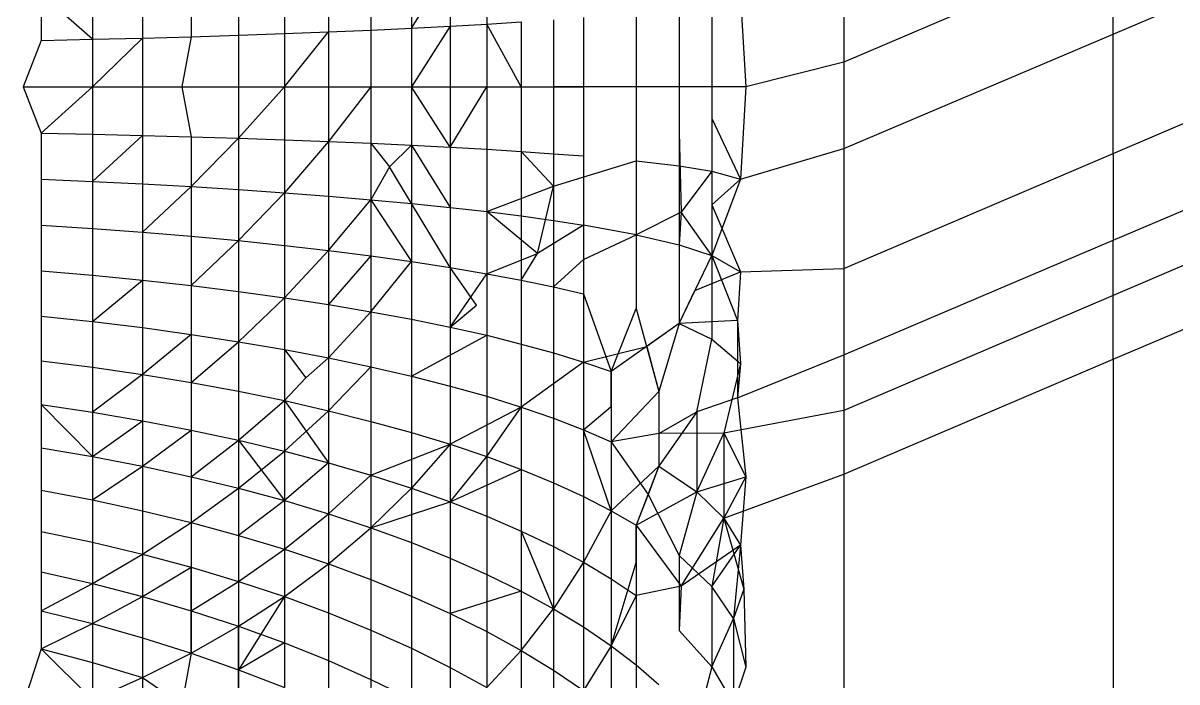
# Model space of a CAD drawing. Header units: inches. Extents: x 17 to 4615, y 5 to 3256.
# Drawn here: x 1650.593 to 1651.604, y 2589.631 to 2590.208 of the extents above; entities that cross this region are included whole.
import ezdxf

# ---------------------------------------------------------------- set-up
doc = ezdxf.new("R2010")
doc.units = ezdxf.units.IN
doc.header["$MEASUREMENT"] = 0

msp = doc.modelspace()

# ---------------------------------------------------------------- linework, layer by layer
for p, q in [((1651.5483, 2590.2746), (1651.3124, 2590.1739)), ((1651.5483, 2590.1984), (1651.5483, 2590.2746)), ((1650.9996, 2590.2617), (1650.9996, 2590.2071)), ((1650.8981, 2590.2512), (1650.8981, 2590.2018)), ((1650.9337, 2590.2035), (1650.9675, 2590.258)), ((1650.9337, 2590.2546), (1650.9337, 2590.2035)), ((1650.9675, 2590.258), (1650.9675, 2590.2052)), ((1651.3124, 2590.2522), (1651.3124, 2590.1739)), ((1650.7821, 2590.2423), (1650.7821, 2590.1974)), ((1650.8222, 2590.2451), (1650.8222, 2590.1988)), ((1650.8609, 2590.2481), (1650.8609, 2590.2003)), ((1650.6092, 2590.2333), (1650.6092, 2590.1928)), ((1650.6541, 2590.1938), (1650.6092, 2590.2333)), ((1650.6541, 2590.2352), (1650.6541, 2590.1938)), ((1650.6979, 2590.2374), (1650.6979, 2590.1949)), ((1650.7406, 2590.2398), (1650.7406, 2590.1961)), ((1651.2217, 2590.2334), (1651.2265, 2590.1523)), ((1651.5483, 2590.1984), (1651.6324, 2590.2342)), ((1651.1681, 2590.2217), (1651.1681, 2590.1523)), ((1651.1966, 2590.2263), (1651.1966, 2590.1523)), ((1651.058, 2590.2109), (1651.058, 2590.1523)), ((1651.0843, 2590.213), (1651.0843, 2590.1523)), ((1651.1305, 2590.2172), (1651.1305, 2590.1523)), ((1650.8222, 2590.1988), (1650.8609, 2590.2003)), ((1650.8222, 2590.1523), (1650.8609, 2590.2003)), ((1650.8609, 2590.2003), (1650.8981, 2590.2018)), ((1650.8609, 2590.2003), (1650.8609, 2590.1523)), ((1650.8981, 2590.2018), (1650.9337, 2590.2035)), ((1650.8981, 2590.2018), (1650.8981, 2590.1523)), ((1650.9337, 2590.2035), (1650.9675, 2590.2052)), ((1650.9675, 2590.2052), (1650.9337, 2590.1523)), ((1650.9337, 2590.2035), (1650.9337, 2590.1523)), ((1650.9675, 2590.2052), (1650.9996, 2590.2071)), ((1650.9675, 2590.2052), (1650.9675, 2590.1523)), ((1650.9996, 2590.2071), (1651.0298, 2590.209)), ((1650.9996, 2590.2071), (1650.9996, 2590.1523)), ((1651.0298, 2590.1523), (1650.9996, 2590.2071)), ((1651.0298, 2590.209), (1651.0298, 2590.1523)), ((1650.6092, 2590.1928), (1650.5933, 2590.1523)), ((1650.6092, 2590.1928), (1650.6541, 2590.1938)), ((1650.6541, 2590.1938), (1650.6979, 2590.1949)), ((1650.6541, 2590.1523), (1650.6979, 2590.1949)), ((1650.6541, 2590.1938), (1650.6541, 2590.1523)), ((1650.6979, 2590.1949), (1650.7406, 2590.1961)), ((1650.6979, 2590.1949), (1650.6979, 2590.1523)), ((1650.7406, 2590.1961), (1650.7324, 2590.1523)), ((1650.7406, 2590.1961), (1650.7821, 2590.1974)), ((1650.7821, 2590.1974), (1650.8222, 2590.1988)), ((1650.7821, 2590.1974), (1650.7821, 2590.1523)), ((1650.8222, 2590.1988), (1650.8222, 2590.1523)), ((1651.3124, 2590.0981), (1651.5483, 2590.1984)), ((1651.5483, 2590.0939), (1651.5483, 2590.1984)), ((1651.3124, 2590.1739), (1651.2265, 2590.1523)), ((1651.3124, 2590.1739), (1651.3124, 2590.0981)), ((1650.5933, 2590.1523), (1650.6092, 2590.1118)), ((1650.5933, 2590.1523), (1650.6541, 2590.1523)), ((1650.6541, 2590.1523), (1650.6092, 2590.1118)), ((1650.6541, 2590.1523), (1650.6541, 2590.1108)), ((1650.6541, 2590.1523), (1650.6979, 2590.1523)), ((1650.6979, 2590.1523), (1650.6979, 2590.1097)), ((1650.6979, 2590.1523), (1650.7324, 2590.1523)), ((1650.7324, 2590.1523), (1650.7406, 2590.1085)), ((1650.7324, 2590.1523), (1650.7821, 2590.1523)), ((1650.7821, 2590.1523), (1650.7821, 2590.1072)), ((1650.7821, 2590.1523), (1650.8222, 2590.1523)), ((1650.7821, 2590.1072), (1650.8222, 2590.1523)), ((1650.8222, 2590.1523), (1650.8222, 2590.1059)), ((1650.8222, 2590.1523), (1650.8609, 2590.1523)), ((1650.8609, 2590.1523), (1650.8609, 2590.1044)), ((1650.8609, 2590.1523), (1650.8981, 2590.1523)), ((1650.8981, 2590.1523), (1650.8609, 2590.1044)), ((1650.8981, 2590.1523), (1650.8981, 2590.1028)), ((1650.8981, 2590.1523), (1650.9337, 2590.1523)), ((1650.9337, 2590.1523), (1650.9337, 2590.1011)), ((1650.9337, 2590.1523), (1650.9675, 2590.1523)), ((1650.9675, 2590.0994), (1650.9337, 2590.1523)), ((1650.9675, 2590.1523), (1650.9675, 2590.0994)), ((1650.9675, 2590.1523), (1650.9996, 2590.1523)), ((1650.9675, 2590.0994), (1650.9996, 2590.1523)), ((1650.9996, 2590.1523), (1650.9996, 2590.0976)), ((1650.9996, 2590.1523), (1651.0298, 2590.1523)), ((1651.0298, 2590.1523), (1651.0298, 2590.0957)), ((1651.0298, 2590.1523), (1651.058, 2590.1523)), ((1651.058, 2590.1523), (1651.058, 2590.0937)), ((1651.058, 2590.1523), (1651.0843, 2590.1523)), ((1651.1305, 2590.1523), (1651.058, 2590.1523)), ((1651.0843, 2590.1523), (1651.0843, 2590.0917)), ((1651.1305, 2590.1523), (1651.0843, 2590.1523)), ((1651.1305, 2590.1523), (1651.1305, 2590.0874)), ((1651.1681, 2590.1523), (1651.1305, 2590.1523)), ((1651.1681, 2590.1523), (1651.1681, 2590.083)), ((1651.1966, 2590.1523), (1651.1681, 2590.1523)), ((1651.1681, 2590.1523), (1651.1681, 2590.1124)), ((1651.2265, 2590.1523), (1651.1681, 2590.1523)), ((1651.1966, 2590.1523), (1651.1966, 2590.0784)), ((1651.1966, 2590.1523), (1651.1966, 2590.1245)), ((1651.2265, 2590.1523), (1651.2217, 2590.0713)), ((1651.5483, 2590.0939), (1651.6324, 2590.1298)), ((1651.1966, 2590.1245), (1651.2217, 2590.0713)), ((1650.6092, 2590.1118), (1650.6092, 2590.0714)), ((1650.6092, 2590.1118), (1650.6541, 2590.1108)), ((1650.6541, 2590.1108), (1650.6541, 2590.0694)), ((1650.6541, 2590.1108), (1650.6979, 2590.1097)), ((1650.6979, 2590.1097), (1650.6541, 2590.0694)), ((1650.6979, 2590.1097), (1650.6979, 2590.0672)), ((1650.6979, 2590.1097), (1650.7406, 2590.1085)), ((1651.1681, 2590.1124), (1651.1697, 2590.0424)), ((1650.7406, 2590.1085), (1650.7406, 2590.0649)), ((1650.7406, 2590.1085), (1650.7821, 2590.1072)), ((1650.7406, 2590.0649), (1650.7821, 2590.1072)), ((1650.7821, 2590.1072), (1650.7821, 2590.0623)), ((1650.7821, 2590.1072), (1650.8222, 2590.1059)), ((1650.8222, 2590.1059), (1650.8222, 2590.0595)), ((1650.8222, 2590.1059), (1650.8609, 2590.1044)), ((1650.8609, 2590.1044), (1650.8222, 2590.0595)), ((1650.8609, 2590.1044), (1650.8609, 2590.0566)), ((1650.8609, 2590.1044), (1650.8981, 2590.1028)), ((1650.8981, 2590.1028), (1650.8981, 2590.0534)), ((1650.8981, 2590.1028), (1650.9337, 2590.1011)), ((1650.8981, 2590.1028), (1650.9144, 2590.0821)), ((1650.9337, 2590.1011), (1650.9144, 2590.0821)), ((1650.9337, 2590.1011), (1650.9337, 2590.0501)), ((1650.9337, 2590.1011), (1650.9675, 2590.0994)), ((1650.9337, 2590.1011), (1650.9675, 2590.0466)), ((1650.9675, 2590.0994), (1650.9675, 2590.0466)), ((1650.9675, 2590.0994), (1650.9996, 2590.0976)), ((1650.9996, 2590.0976), (1650.9996, 2590.043)), ((1650.9996, 2590.0976), (1651.0298, 2590.0957)), ((1651.0298, 2590.0957), (1651.0298, 2590.0392)), ((1651.0298, 2590.0957), (1651.058, 2590.0937)), ((1651.058, 2590.0654), (1651.0298, 2590.0957)), ((1651.058, 2590.0937), (1651.058, 2590.0353)), ((1651.058, 2590.0937), (1651.0843, 2590.0917)), ((1651.0843, 2590.0917), (1651.0843, 2590.0312)), ((1651.2217, 2590.0713), (1651.3124, 2590.0981)), ((1651.3124, 2590.0981), (1651.3124, 2589.9933)), ((1651.3124, 2589.9933), (1651.5483, 2590.0939)), ((1651.5483, 2590.0939), (1651.5483, 2590.018)), ((1650.9144, 2590.0821), (1650.8981, 2590.0534)), ((1650.9337, 2590.0501), (1650.9144, 2590.0821)), ((1651.058, 2590.0654), (1651.1305, 2590.0874)), ((1651.1305, 2590.0874), (1651.1305, 2590.0227)), ((1651.1305, 2590.0874), (1651.1681, 2590.083)), ((1651.1681, 2590.083), (1651.1681, 2590.0138)), ((1651.1681, 2590.083), (1651.1966, 2590.0784)), ((1650.6092, 2590.0714), (1650.6092, 2590.0311)), ((1650.6092, 2590.0714), (1650.6541, 2590.0694)), ((1650.6541, 2590.0694), (1650.6541, 2590.0282)), ((1650.6541, 2590.0694), (1650.6979, 2590.0672)), ((1651.1966, 2590.0784), (1651.1697, 2590.0424)), ((1651.1966, 2590.0784), (1651.1966, 2590.0046)), ((1651.1966, 2590.0784), (1651.2217, 2590.0713)), ((1651.2217, 2590.0713), (1651.1966, 2590.0046)), ((1651.2217, 2590.0713), (1651.1966, 2590.0488)), ((1650.6979, 2590.0672), (1650.6979, 2590.0249)), ((1650.6979, 2590.0672), (1650.7406, 2590.0649)), ((1650.6979, 2590.0249), (1650.7406, 2590.0649)), ((1650.7406, 2590.0649), (1650.7406, 2590.0214)), ((1650.7406, 2590.0649), (1650.7821, 2590.0623)), ((1650.7821, 2590.0623), (1650.7821, 2590.0176)), ((1650.7821, 2590.0623), (1650.8222, 2590.0595)), ((1650.8222, 2590.0595), (1650.7821, 2590.0176)), ((1650.8222, 2590.0595), (1650.8222, 2590.0134)), ((1650.8222, 2590.0595), (1650.8609, 2590.0566)), ((1650.9996, 2590.043), (1651.058, 2590.0654)), ((1651.044, 2590.0062), (1651.058, 2590.0654)), ((1650.8609, 2590.0566), (1650.8609, 2590.009)), ((1650.8609, 2590.0566), (1650.8981, 2590.0534)), ((1650.8609, 2590.009), (1650.8981, 2590.0534)), ((1650.8981, 2590.0534), (1650.8981, 2590.0042)), ((1650.8981, 2590.0534), (1650.9337, 2590.0501)), ((1650.8981, 2590.0534), (1650.9337, 2589.9993)), ((1650.9337, 2590.0501), (1650.9337, 2589.9993)), ((1650.9337, 2590.0501), (1650.9675, 2590.0466)), ((1650.9675, 2589.9941), (1650.9337, 2590.0501)), ((1651.1966, 2590.0488), (1651.2217, 2589.9904)), ((1651.5483, 2590.018), (1651.6324, 2590.0538)), ((1650.9675, 2590.0466), (1650.9675, 2589.9941)), ((1650.9675, 2590.0466), (1650.9996, 2590.043)), ((1650.9996, 2590.043), (1650.9996, 2589.9886)), ((1650.9996, 2590.043), (1651.0298, 2590.0392)), ((1651.044, 2590.0062), (1650.9996, 2590.043)), ((1651.0298, 2590.0392), (1651.0298, 2589.9829)), ((1651.0298, 2590.0392), (1651.058, 2590.0353)), ((1651.1697, 2590.0424), (1651.1305, 2590.0227)), ((1651.1697, 2590.0424), (1651.1681, 2590.0138)), ((1651.1966, 2590.0046), (1651.1697, 2590.0424)), ((1650.6092, 2590.0311), (1650.6092, 2589.9912)), ((1650.6092, 2590.0311), (1650.6541, 2590.0282)), ((1650.6541, 2590.0282), (1650.6541, 2589.9873)), ((1650.6541, 2590.0282), (1650.6979, 2590.0249)), ((1651.0843, 2590.0312), (1651.044, 2590.0062)), ((1651.058, 2590.0353), (1651.058, 2589.9771)), ((1651.058, 2590.0353), (1651.0843, 2590.0312)), ((1651.0843, 2590.0312), (1651.0843, 2589.971)), ((1651.1305, 2590.0227), (1651.0843, 2590.0312)), ((1650.6979, 2590.0249), (1650.6979, 2589.983)), ((1650.6979, 2590.0249), (1650.7406, 2590.0214)), ((1650.7406, 2590.0214), (1650.7406, 2589.9782)), ((1650.7406, 2590.0214), (1650.7821, 2590.0176)), ((1651.0843, 2590.0011), (1651.1305, 2590.0227)), ((1651.1305, 2590.0227), (1651.1305, 2589.9583)), ((1651.1305, 2590.0227), (1651.1681, 2590.0138)), ((1650.7821, 2590.0176), (1650.7406, 2589.9782)), ((1650.7821, 2590.0176), (1650.7821, 2589.9731)), ((1650.7821, 2590.0176), (1650.8222, 2590.0134)), ((1650.8222, 2590.0134), (1650.8222, 2589.9676)), ((1650.8222, 2590.0134), (1650.8609, 2590.009)), ((1650.8222, 2589.9676), (1650.8609, 2590.009)), ((1650.8609, 2590.009), (1650.8609, 2589.9617)), ((1650.8609, 2590.009), (1650.8981, 2590.0042)), ((1651.1681, 2590.0138), (1651.1681, 2589.945)), ((1651.1681, 2590.0138), (1651.1966, 2590.0046)), ((1651.3124, 2589.9176), (1651.5483, 2590.018)), ((1651.5483, 2589.9696), (1651.5483, 2590.018)), ((1650.8981, 2590.0042), (1650.8609, 2589.9617)), ((1650.8981, 2590.0042), (1650.8981, 2589.9554)), ((1650.8981, 2590.0042), (1650.9337, 2589.9993)), ((1650.8981, 2589.9554), (1650.9337, 2589.9993)), ((1650.9337, 2589.9993), (1650.9337, 2589.9489)), ((1650.9337, 2589.9993), (1650.9675, 2589.9941)), ((1650.9996, 2589.9886), (1651.044, 2590.0062)), ((1651.0298, 2589.9829), (1651.044, 2590.0062)), ((1651.058, 2589.9771), (1651.0843, 2590.0011)), ((1651.1681, 2589.945), (1651.1966, 2590.0046)), ((1651.1966, 2590.0046), (1651.1966, 2589.9312)), ((1651.1966, 2590.0046), (1651.2217, 2589.9904)), ((1651.1966, 2590.0046), (1651.2192, 2589.9477)), ((1651.6324, 2590.0056), (1651.5483, 2589.9696)), ((1650.6092, 2589.9912), (1650.6092, 2589.9516)), ((1650.6092, 2589.9912), (1650.6541, 2589.9873)), ((1650.9675, 2589.9941), (1650.9675, 2589.9419)), ((1650.9675, 2589.9941), (1650.9996, 2589.9886)), ((1650.9904, 2589.9612), (1650.9675, 2589.9941)), ((1650.9675, 2589.9419), (1650.9996, 2589.9886)), ((1650.9996, 2589.9886), (1650.9996, 2589.9347)), ((1650.9996, 2589.9886), (1651.0298, 2589.9829)), ((1651.1819, 2589.9738), (1651.2217, 2589.9904)), ((1651.2217, 2589.9904), (1651.2192, 2589.9477)), ((1651.2217, 2589.9904), (1651.3124, 2589.9933)), ((1651.3124, 2589.9933), (1651.3124, 2589.9176)), ((1650.6541, 2589.9873), (1650.6541, 2589.9468)), ((1650.6541, 2589.9873), (1650.6979, 2589.983)), ((1650.6541, 2589.9468), (1650.6979, 2589.983)), ((1650.6979, 2589.983), (1650.6979, 2589.9414)), ((1650.6979, 2589.983), (1650.7406, 2589.9782)), ((1650.7406, 2589.9782), (1650.7406, 2589.9355)), ((1650.7406, 2589.9782), (1650.7821, 2589.9731)), ((1651.0298, 2589.9829), (1651.0298, 2589.9271)), ((1651.0298, 2589.9829), (1651.058, 2589.9771)), ((1650.7821, 2589.9731), (1650.7821, 2589.9291)), ((1650.7821, 2589.9731), (1650.8222, 2589.9676)), ((1650.7821, 2589.9291), (1650.8222, 2589.9676)), ((1650.8222, 2589.9676), (1650.8222, 2589.9223)), ((1650.8222, 2589.9676), (1650.8609, 2589.9617)), ((1651.058, 2589.9771), (1651.058, 2589.9193)), ((1651.058, 2589.9771), (1651.0843, 2589.971)), ((1651.0843, 2589.971), (1651.0843, 2589.9112)), ((1651.0843, 2589.971), (1651.1085, 2589.9029)), ((1651.1681, 2589.945), (1651.1819, 2589.9738)), ((1651.5483, 2589.9696), (1651.3124, 2589.8688)), ((1651.5483, 2589.9138), (1651.5483, 2589.9696)), ((1650.8609, 2589.9617), (1650.8609, 2589.9149)), ((1650.8609, 2589.9617), (1650.8981, 2589.9554)), ((1650.9675, 2589.9419), (1650.9904, 2589.9612)), ((1651.1085, 2589.9029), (1651.1305, 2589.9583)), ((1651.1305, 2589.9583), (1651.1504, 2589.8856)), ((1650.6092, 2589.9516), (1650.6092, 2589.9125)), ((1650.6092, 2589.9516), (1650.6541, 2589.9468)), ((1650.8609, 2589.9149), (1650.8981, 2589.9554)), ((1650.8981, 2589.9554), (1650.8981, 2589.9071)), ((1650.8981, 2589.9554), (1650.9337, 2589.9489)), ((1650.9337, 2589.9489), (1650.9337, 2589.8989)), ((1650.9337, 2589.9489), (1650.9675, 2589.9419)), ((1651.2192, 2589.9477), (1651.1681, 2589.945)), ((1651.2192, 2589.9477), (1651.2192, 2589.8799)), ((1651.2192, 2589.9477), (1651.2217, 2589.9099)), ((1651.5483, 2589.9138), (1651.6324, 2589.9496)), ((1650.6541, 2589.9468), (1650.6541, 2589.9067)), ((1650.6541, 2589.9468), (1650.6979, 2589.9414)), ((1650.6979, 2589.9414), (1650.6979, 2589.9003)), ((1650.6979, 2589.9414), (1650.7406, 2589.9355)), ((1650.9675, 2589.9419), (1650.9675, 2589.8903)), ((1650.9675, 2589.9419), (1650.9996, 2589.9347)), ((1651.1681, 2589.945), (1651.1085, 2589.9029)), ((1651.1681, 2589.945), (1651.1397, 2589.9249)), ((1651.1681, 2589.945), (1651.1504, 2589.8856)), ((1651.1681, 2589.945), (1651.1966, 2589.9312)), ((1650.7406, 2589.9355), (1650.6979, 2589.9003)), ((1650.7406, 2589.9355), (1650.7406, 2589.8933)), ((1650.7406, 2589.9355), (1650.7821, 2589.9291)), ((1650.7406, 2589.8933), (1650.7821, 2589.9291)), ((1650.7821, 2589.9291), (1650.7821, 2589.8857)), ((1650.7821, 2589.9291), (1650.8222, 2589.9223)), ((1650.9337, 2589.8989), (1650.9996, 2589.9347)), ((1650.9996, 2589.9347), (1650.9996, 2589.8813)), ((1650.9996, 2589.9347), (1651.0298, 2589.9271)), ((1651.0298, 2589.9271), (1651.0298, 2589.8719)), ((1651.0298, 2589.9271), (1651.058, 2589.9193)), ((1651.1835, 2589.8676), (1651.1966, 2589.9312)), ((1651.1966, 2589.9312), (1651.2217, 2589.9099)), ((1650.8222, 2589.9223), (1650.8222, 2589.8775)), ((1650.8222, 2589.9223), (1650.8609, 2589.9149)), ((1650.8222, 2589.9223), (1650.841, 2589.8976)), ((1651.058, 2589.9193), (1651.058, 2589.8621)), ((1651.058, 2589.9193), (1651.0843, 2589.9112)), ((1651.0843, 2589.9112), (1651.1397, 2589.9249)), ((1651.1397, 2589.9249), (1651.1504, 2589.8856)), ((1651.2192, 2589.8799), (1651.3124, 2589.9176)), ((1651.3124, 2589.9176), (1651.3124, 2589.8688)), ((1650.6092, 2589.9125), (1650.6092, 2589.874)), ((1650.6092, 2589.9125), (1650.6541, 2589.9067)), ((1650.8609, 2589.9149), (1650.841, 2589.8976)), ((1650.8609, 2589.9149), (1650.8609, 2589.8687)), ((1650.8609, 2589.9149), (1650.8981, 2589.9071)), ((1650.8609, 2589.8687), (1650.8981, 2589.9071)), ((1650.8981, 2589.9071), (1650.8981, 2589.8594)), ((1650.8981, 2589.9071), (1650.9337, 2589.8989)), ((1651.0843, 2589.9112), (1651.0298, 2589.8719)), ((1651.0843, 2589.9112), (1651.0843, 2589.852)), ((1651.0843, 2589.9112), (1651.1085, 2589.9029)), ((1651.2217, 2589.9099), (1651.2073, 2589.849)), ((1651.2217, 2589.9099), (1651.2192, 2589.8799)), ((1651.3124, 2589.8133), (1651.5483, 2589.9138)), ((1651.5483, 2589.9138), (1651.5483, 2244.0227)), ((1650.6541, 2589.9067), (1650.6541, 2589.8673)), ((1650.6541, 2589.9067), (1650.6979, 2589.9003)), ((1650.6979, 2589.9003), (1650.6541, 2589.8673)), ((1650.6979, 2589.9003), (1650.6979, 2589.8599)), ((1650.6979, 2589.9003), (1650.7406, 2589.8933)), ((1650.841, 2589.8976), (1650.8222, 2589.8775)), ((1650.9337, 2589.8989), (1650.9337, 2589.8496)), ((1650.9337, 2589.8989), (1650.9675, 2589.8903)), ((1651.1085, 2589.9029), (1651.1085, 2589.8416)), ((1651.1085, 2589.8725), (1651.1085, 2589.9029)), ((1650.7406, 2589.8933), (1650.7406, 2589.8517)), ((1650.7406, 2589.8933), (1650.7821, 2589.8857)), ((1650.9675, 2589.8903), (1650.9675, 2589.8393)), ((1650.9675, 2589.8903), (1650.9996, 2589.8813)), ((1650.7821, 2589.8857), (1650.7821, 2589.8429)), ((1650.7821, 2589.8857), (1650.8222, 2589.8775)), ((1650.7821, 2589.8429), (1650.8222, 2589.8775)), ((1650.8222, 2589.8775), (1650.8222, 2589.8333)), ((1650.8222, 2589.8775), (1650.8609, 2589.8687)), ((1650.8222, 2589.8775), (1650.8609, 2589.8232)), ((1650.9996, 2589.8813), (1650.9996, 2589.8285)), ((1650.9996, 2589.8813), (1651.0298, 2589.8719)), ((1651.1085, 2589.8416), (1651.1504, 2589.8856)), ((1651.1504, 2589.8856), (1651.1504, 2589.8201)), ((1651.2192, 2589.8799), (1651.1835, 2589.8676)), ((1651.2192, 2589.8799), (1651.2265, 2589.8109)), ((1650.6092, 2589.874), (1650.6092, 2589.8362)), ((1650.6092, 2589.874), (1650.6541, 2589.8673)), ((1650.6092, 2589.874), (1650.6541, 2589.8286)), ((1650.6541, 2589.8673), (1650.6541, 2589.8286)), ((1650.6541, 2589.8673), (1650.6979, 2589.8599)), ((1650.8222, 2589.8333), (1650.8609, 2589.8687)), ((1650.8609, 2589.8687), (1650.8609, 2589.8232)), ((1650.8609, 2589.8687), (1650.8981, 2589.8594)), ((1651.0298, 2589.8719), (1650.9675, 2589.8393)), ((1650.9996, 2589.8285), (1651.0298, 2589.8719)), ((1651.0298, 2589.8719), (1651.0298, 2589.8172)), ((1651.0298, 2589.8719), (1651.058, 2589.8621)), ((1651.0843, 2589.852), (1651.1085, 2589.8725)), ((1651.1835, 2589.8676), (1651.1504, 2589.8201)), ((1651.1504, 2589.8487), (1651.1835, 2589.8676)), ((1651.1835, 2589.8676), (1651.1835, 2589.7976)), ((1651.3124, 2589.8688), (1651.2073, 2589.849)), ((1651.3124, 2589.8688), (1651.3124, 2589.8133)), ((1650.6541, 2589.8286), (1650.6979, 2589.8599)), ((1650.6979, 2589.8599), (1650.6979, 2589.8201)), ((1650.6979, 2589.8599), (1650.7406, 2589.8517)), ((1650.8981, 2589.8594), (1650.8981, 2589.8124)), ((1650.8981, 2589.8594), (1650.9337, 2589.8496)), ((1651.058, 2589.8621), (1651.058, 2589.8056)), ((1651.058, 2589.8621), (1651.0843, 2589.852)), ((1650.6979, 2589.8201), (1650.7406, 2589.8517)), ((1650.7406, 2589.8517), (1650.7406, 2589.8109)), ((1650.7406, 2589.8517), (1650.7821, 2589.8429)), ((1650.9337, 2589.8496), (1650.9337, 2589.801)), ((1650.9337, 2589.8496), (1650.9675, 2589.8393)), ((1651.0843, 2589.852), (1651.0843, 2589.7936)), ((1651.0843, 2589.852), (1651.1085, 2589.8416)), ((1651.1085, 2589.7812), (1651.0843, 2589.852)), ((1651.1504, 2589.8487), (1651.1085, 2589.8416)), ((1651.2073, 2589.849), (1651.1504, 2589.8487)), ((1651.1835, 2589.7976), (1651.2073, 2589.849)), ((1651.2073, 2589.849), (1651.2073, 2589.7745)), ((1651.2073, 2589.849), (1651.2265, 2589.8109)), ((1650.6092, 2589.8362), (1650.6092, 2589.7991)), ((1650.6092, 2589.8362), (1650.6541, 2589.8286)), ((1650.7406, 2589.8109), (1650.7821, 2589.8429)), ((1650.7821, 2589.8429), (1650.7821, 2589.8008)), ((1650.7821, 2589.8429), (1650.8222, 2589.8333)), ((1650.7821, 2589.8429), (1650.8222, 2589.79)), ((1650.8981, 2589.8124), (1650.9675, 2589.8393)), ((1650.9675, 2589.8393), (1650.9337, 2589.801)), ((1650.9675, 2589.8393), (1650.9675, 2589.789)), ((1650.9675, 2589.8393), (1650.9996, 2589.8285)), ((1651.1085, 2589.8416), (1651.1085, 2589.7812)), ((1651.1085, 2589.8416), (1651.1409, 2589.7955)), ((1650.6541, 2589.8286), (1650.6541, 2589.7906)), ((1650.6541, 2589.8286), (1650.6979, 2589.8201)), ((1650.7821, 2589.8008), (1650.8222, 2589.8333)), ((1650.8222, 2589.8333), (1650.8222, 2589.79)), ((1650.8222, 2589.8333), (1650.8609, 2589.8232)), ((1650.9675, 2589.789), (1650.9996, 2589.8285)), ((1650.9996, 2589.8285), (1650.9996, 2589.7765)), ((1650.9996, 2589.8285), (1651.0298, 2589.8172)), ((1650.6541, 2589.7906), (1650.6979, 2589.8201)), ((1650.6979, 2589.8201), (1650.6979, 2589.7812)), ((1650.6979, 2589.8201), (1650.7406, 2589.8109)), ((1650.8609, 2589.8232), (1650.8222, 2589.79)), ((1650.8609, 2589.8232), (1650.8609, 2589.7784)), ((1650.8609, 2589.8232), (1650.8981, 2589.8124)), ((1650.9675, 2589.789), (1651.0298, 2589.8172)), ((1651.0298, 2589.8172), (1651.0298, 2589.7634)), ((1651.0298, 2589.8172), (1651.058, 2589.8056)), ((1651.1504, 2589.8201), (1651.1085, 2589.7812)), ((1651.1504, 2589.8201), (1651.1305, 2589.7684)), ((1651.1504, 2589.8201), (1651.1409, 2589.7955)), ((1651.1504, 2589.8201), (1651.1835, 2589.7976)), ((1650.7406, 2589.8109), (1650.7406, 2589.7708)), ((1650.7406, 2589.8109), (1650.7821, 2589.8008)), ((1650.8609, 2589.7784), (1650.8981, 2589.8124)), ((1650.8981, 2589.8124), (1650.8981, 2589.7662)), ((1650.8981, 2589.8124), (1650.9337, 2589.801)), ((1651.1835, 2589.7976), (1651.2265, 2589.8109)), ((1651.2073, 2589.7745), (1651.3124, 2589.8133)), ((1651.2265, 2589.8109), (1651.2073, 2589.7745)), ((1651.2265, 2589.8109), (1651.2217, 2589.7509)), ((1651.3124, 2589.8133), (1651.3124, 2244.1249)), ((1650.6092, 2589.7991), (1650.6092, 2589.7629)), ((1650.6092, 2589.7991), (1650.6541, 2589.7906)), ((1650.7406, 2589.7708), (1650.7821, 2589.8008)), ((1650.7821, 2589.8008), (1650.7821, 2589.7596)), ((1650.7821, 2589.8008), (1650.8222, 2589.79)), ((1650.9337, 2589.801), (1650.8981, 2589.7662)), ((1650.9337, 2589.801), (1650.9337, 2589.7532)), ((1650.9337, 2589.801), (1650.9675, 2589.789)), ((1651.058, 2589.8056), (1651.058, 2589.7499)), ((1651.058, 2589.8056), (1651.0843, 2589.7936)), ((1651.1305, 2589.7684), (1651.1835, 2589.7976)), ((1651.1835, 2589.7976), (1651.1681, 2589.7421)), ((1651.1835, 2589.7976), (1651.2073, 2589.7745)), ((1650.6541, 2589.7906), (1650.6541, 2589.7535)), ((1650.6541, 2589.7906), (1650.6979, 2589.7812)), ((1650.8222, 2589.79), (1650.7821, 2589.7596)), ((1650.8222, 2589.79), (1650.8222, 2589.7475)), ((1650.8222, 2589.79), (1650.8609, 2589.7784)), ((1650.8981, 2589.7662), (1650.9675, 2589.789)), ((1650.9675, 2589.789), (1650.9675, 2589.7396)), ((1650.9675, 2589.789), (1650.9996, 2589.7765)), ((1651.0843, 2589.7936), (1651.0843, 2589.736)), ((1651.0843, 2589.7936), (1651.1085, 2589.7812)), ((1651.1409, 2589.7955), (1651.1305, 2589.7684)), ((1651.1409, 2589.7955), (1651.1681, 2589.7421)), ((1650.6979, 2589.7812), (1650.6979, 2589.7431)), ((1650.6979, 2589.7812), (1650.7406, 2589.7708)), ((1650.8222, 2589.7475), (1650.8609, 2589.7784)), ((1650.8609, 2589.7784), (1650.8609, 2589.7346)), ((1650.8609, 2589.7784), (1650.8981, 2589.7662)), ((1650.9996, 2589.7765), (1650.9996, 2589.7254)), ((1650.9996, 2589.7765), (1651.0298, 2589.7634)), ((1651.1085, 2589.7812), (1651.0843, 2589.736)), ((1651.1085, 2589.7812), (1651.1085, 2589.7216)), ((1651.1085, 2589.7812), (1651.1305, 2589.7684)), ((1650.6979, 2589.7431), (1650.7406, 2589.7708)), ((1650.7406, 2589.7708), (1650.7406, 2589.7317)), ((1650.7406, 2589.7708), (1650.7821, 2589.7596)), ((1650.8609, 2589.7346), (1650.8981, 2589.7662)), ((1650.8981, 2589.7662), (1650.8981, 2589.7209)), ((1650.8981, 2589.7662), (1650.9337, 2589.7532)), ((1651.1305, 2589.7684), (1651.1305, 2589.7068)), ((1651.1305, 2589.7358), (1651.1305, 2589.7684)), ((1651.1305, 2589.7684), (1651.1697, 2589.7152)), ((1651.1697, 2589.7152), (1651.2073, 2589.7745)), ((1651.2073, 2589.7745), (1651.1966, 2589.7148)), ((1651.2073, 2589.7745), (1651.2217, 2589.7509)), ((1651.2073, 2589.7745), (1651.2247, 2589.7124)), ((1650.6092, 2589.7629), (1650.6092, 2589.7276)), ((1650.6092, 2589.7629), (1650.6541, 2589.7535)), ((1650.7821, 2589.7596), (1650.7821, 2589.7193)), ((1650.7821, 2589.7596), (1650.8222, 2589.7475)), ((1651.0298, 2589.7634), (1651.0298, 2589.7106)), ((1651.0298, 2589.7634), (1651.058, 2589.7499)), ((1651.0298, 2589.7634), (1651.058, 2589.6952)), ((1650.6541, 2589.7535), (1650.6541, 2589.7174)), ((1650.6541, 2589.7535), (1650.6979, 2589.7431)), ((1650.7821, 2589.7193), (1650.8222, 2589.7475)), ((1650.8222, 2589.7475), (1650.8222, 2589.706)), ((1650.8222, 2589.7475), (1650.8609, 2589.7346)), ((1650.9337, 2589.7532), (1650.9337, 2589.7064)), ((1650.9337, 2589.7532), (1650.9675, 2589.7396)), ((1651.058, 2589.7499), (1651.058, 2589.6952)), ((1651.058, 2589.7499), (1651.0843, 2589.736)), ((1651.2217, 2589.7509), (1651.1697, 2589.7152)), ((1651.1966, 2589.7148), (1651.2217, 2589.7509)), ((1651.2217, 2589.7509), (1651.2157, 2589.6869)), ((1651.2217, 2589.7509), (1651.2247, 2589.7124)), ((1650.6541, 2589.7174), (1650.6979, 2589.7431)), ((1650.6979, 2589.7431), (1650.6979, 2589.706)), ((1650.6979, 2589.7431), (1650.7406, 2589.7317)), ((1650.9675, 2589.7396), (1650.9675, 2589.6912)), ((1650.9675, 2589.7396), (1650.9996, 2589.7254)), ((1651.0843, 2589.736), (1651.058, 2589.6952)), ((1651.0843, 2589.736), (1651.0843, 2589.6794)), ((1651.0843, 2589.736), (1651.1085, 2589.7216)), ((1651.1085, 2589.663), (1651.1305, 2589.7358)), ((1651.1681, 2589.7421), (1651.1681, 2589.6762)), ((1651.1681, 2589.7421), (1651.1966, 2589.7148)), ((1650.6092, 2589.7276), (1650.6092, 2589.6934)), ((1650.6092, 2589.7276), (1650.6541, 2589.7174)), ((1650.6979, 2589.706), (1650.7406, 2589.7317)), ((1650.7406, 2589.7317), (1650.7406, 2589.6936)), ((1650.7406, 2589.7317), (1650.7821, 2589.7193)), ((1650.7406, 2589.6566), (1650.7406, 2589.7317)), ((1650.8222, 2589.706), (1650.8609, 2589.7346)), ((1650.8609, 2589.7346), (1650.8609, 2589.6918)), ((1650.8609, 2589.7346), (1650.8981, 2589.7209)), ((1650.9996, 2589.7254), (1650.9996, 2589.6753)), ((1650.9996, 2589.7254), (1651.0298, 2589.7106)), ((1650.6092, 2589.6934), (1650.6541, 2589.7174)), ((1650.6541, 2589.7174), (1650.6541, 2589.6823)), ((1650.6541, 2589.7174), (1650.6979, 2589.706)), ((1650.7406, 2589.6936), (1650.7821, 2589.7193)), ((1650.7821, 2589.7193), (1650.7821, 2589.6801)), ((1650.7821, 2589.7193), (1650.8222, 2589.706)), ((1650.8981, 2589.7209), (1650.8981, 2589.6767)), ((1650.8981, 2589.7209), (1650.9337, 2589.7064)), ((1651.1085, 2589.7216), (1651.1085, 2589.663)), ((1651.1085, 2589.7216), (1651.1305, 2589.7068)), ((1651.1697, 2589.7152), (1651.1305, 2589.7068)), ((1651.1697, 2589.7152), (1651.1681, 2589.6762)), ((1651.1966, 2589.7148), (1651.1966, 2589.6446)), ((1651.2157, 2589.6869), (1651.1966, 2589.7148)), ((1650.6541, 2589.6823), (1650.6979, 2589.706)), ((1650.6979, 2589.706), (1650.6979, 2589.67)), ((1650.6979, 2589.706), (1650.7406, 2589.6936)), ((1650.8222, 2589.706), (1650.7821, 2589.642)), ((1650.7821, 2589.6801), (1650.8222, 2589.706)), ((1650.8222, 2589.706), (1650.8222, 2589.6656)), ((1650.8222, 2589.706), (1650.8609, 2589.6918)), ((1650.9337, 2589.7064), (1650.9337, 2589.6607)), ((1650.9337, 2589.7064), (1650.9675, 2589.6912)), ((1651.0298, 2589.7106), (1650.9675, 2589.6912)), ((1651.0298, 2589.7106), (1651.0298, 2589.6588)), ((1651.0298, 2589.7106), (1651.058, 2589.6952)), ((1651.1305, 2589.7068), (1651.1085, 2589.663)), ((1651.1305, 2589.7068), (1651.1305, 2589.6462)), ((1651.2247, 2589.7124), (1651.2157, 2589.6869)), ((1651.2247, 2589.7124), (1651.2265, 2589.6443)), ((1651.0298, 2589.6588), (1651.058, 2589.6952)), ((1651.058, 2589.6952), (1651.058, 2589.6416)), ((1651.058, 2589.6952), (1651.0843, 2589.6794)), ((1650.6092, 2589.6934), (1650.6092, 2589.6602)), ((1650.6092, 2589.6934), (1650.6541, 2589.6823)), ((1650.7406, 2589.6936), (1650.7406, 2589.6566)), ((1650.7406, 2589.6936), (1650.7821, 2589.6801)), ((1650.8609, 2589.6918), (1650.8609, 2589.6501)), ((1650.8609, 2589.6918), (1650.8981, 2589.6767)), ((1650.9675, 2589.6912), (1650.9675, 2589.644)), ((1650.9675, 2589.6912), (1650.9996, 2589.6753)), ((1651.1966, 2589.6446), (1651.2157, 2589.6869)), ((1651.2157, 2589.6869), (1651.2157, 2589.6122)), ((1651.2157, 2589.6869), (1651.2265, 2589.6443)), ((1650.6092, 2589.6602), (1650.6541, 2589.6823)), ((1650.6541, 2589.6823), (1650.6541, 2589.6484)), ((1650.6541, 2589.6823), (1650.6979, 2589.67)), ((1650.7406, 2589.6566), (1650.7821, 2589.6801)), ((1650.7821, 2589.6801), (1650.7821, 2589.642)), ((1650.7821, 2589.6801), (1650.8222, 2589.6656)), ((1650.7821, 2589.6051), (1650.7821, 2589.6801)), ((1650.8981, 2589.6767), (1650.8981, 2589.6335)), ((1650.8981, 2589.6767), (1650.9337, 2589.6607)), ((1650.9996, 2589.6753), (1650.9996, 2589.6264)), ((1650.9996, 2589.6753), (1651.0298, 2589.6588)), ((1651.0843, 2589.6794), (1651.0843, 2589.6239)), ((1651.0843, 2589.6794), (1651.1085, 2589.663)), ((1651.1681, 2589.6762), (1651.1966, 2589.6446)), ((1650.6979, 2589.67), (1650.6979, 2589.6352)), ((1650.6979, 2589.67), (1650.7406, 2589.6566)), ((1650.8222, 2589.6656), (1650.7821, 2589.642)), ((1650.8222, 2589.6656), (1650.8222, 2589.6263)), ((1650.8222, 2589.6656), (1650.8609, 2589.6501)), ((1650.6092, 2589.6602), (1650.5933, 2589.6115)), ((1650.6092, 2589.6602), (1650.6541, 2589.6484)), ((1650.6541, 2589.6156), (1650.6092, 2589.6602)), ((1650.6979, 2589.6352), (1650.7406, 2589.6566)), ((1650.7406, 2589.6566), (1650.7324, 2589.6115)), ((1650.7406, 2589.6566), (1650.7821, 2589.642)), ((1650.9337, 2589.6607), (1650.9337, 2589.6162)), ((1650.9337, 2589.6607), (1650.9675, 2589.644)), ((1650.9996, 2589.6264), (1651.0298, 2589.6588)), ((1651.0298, 2589.6588), (1651.0298, 2589.6082)), ((1651.0298, 2589.6588), (1651.058, 2589.6416)), ((1651.1085, 2589.663), (1651.0843, 2589.6239)), ((1651.1085, 2589.663), (1651.1085, 2589.6057)), ((1651.1085, 2589.663), (1651.1305, 2589.6462)), ((1650.6541, 2589.6484), (1650.6541, 2589.6156)), ((1650.6541, 2589.6484), (1650.6979, 2589.6352)), ((1650.8609, 2589.6501), (1650.8609, 2589.6095)), ((1650.8609, 2589.6501), (1650.8981, 2589.6335)), ((1651.1305, 2589.6462), (1651.1305, 2589.5869)), ((1651.1305, 2589.6462), (1651.1504, 2589.6291)), ((1651.1966, 2589.6446), (1651.1835, 2589.5937)), ((1651.1966, 2589.6446), (1651.2157, 2589.6122)), ((1651.2265, 2589.6443), (1651.2157, 2589.6122)), ((1650.6541, 2589.6156), (1650.6979, 2589.6352)), ((1650.6979, 2589.6352), (1650.6979, 2589.6016)), ((1650.6979, 2589.6352), (1650.7324, 2589.6115)), ((1650.7821, 2589.642), (1650.7821, 2589.6051)), ((1650.7821, 2589.642), (1650.8222, 2589.6263)), ((1650.9675, 2589.644), (1650.9675, 2589.5979)), ((1650.9675, 2589.644), (1650.9996, 2589.6264)), ((1651.058, 2589.6416), (1651.058, 2589.5893)), ((1651.058, 2589.6416), (1651.0843, 2589.6239)), ((1650.8981, 2589.6335), (1650.8981, 2589.5917)), ((1650.8981, 2589.6335), (1650.9337, 2589.6162))]:
    msp.add_line(p, q)

doc.saveas('drawing.dxf')
